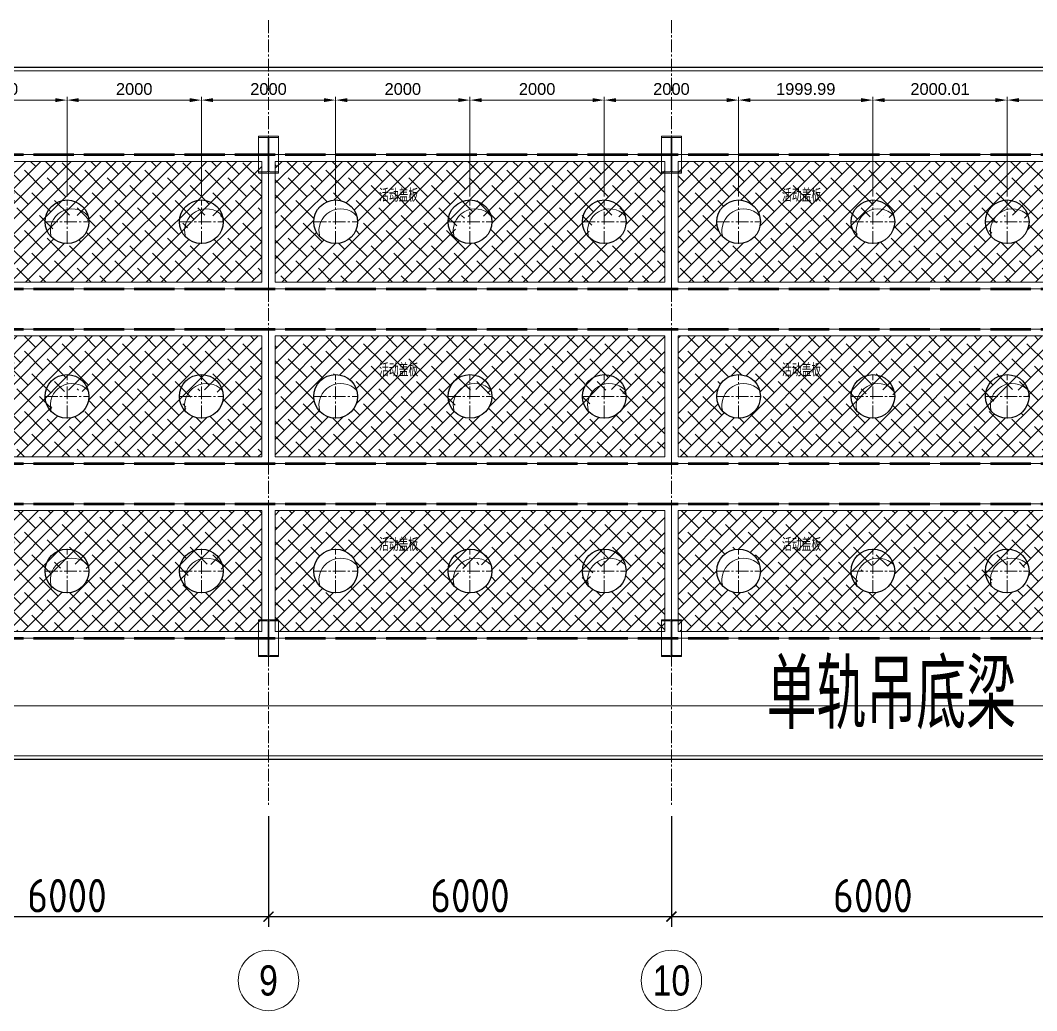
# Model space of a CAD drawing. Header units: millimetres. Extents: x 163705 to 1616509, y 81827 to 302547.
# Drawn here: x 1359045 to 1374180, y 137513 to 152260 of the extents above; entities that cross this region are included whole.
import ezdxf
from ezdxf.enums import TextEntityAlignment as Align

# ---------------------------------------------------------------- set-up
doc = ezdxf.new("R2010")
doc.units = ezdxf.units.MM
doc.header["$LTSCALE"] = 10
doc.linetypes.add('ACAD_ISO02W100', pattern=[15, 12, -3])
doc.linetypes.add('CENTER2', pattern=[28.575, 19.05, -3.175, 3.175, -3.175])
for name, color, linetype, lineweight in [('1-中心线', 1, 'CENTER2', 0), ('1-剖面线', 8, 'Continuous', 0), ('1-填充', 8, 'Continuous', 18), ('1-护栏', 4, 'Continuous', 18), ('1-标注', 3, 'Continuous', 0), ('1-设备轮廓', 2, 'Continuous', 18), ('1-钢构', 6, 'Continuous', 0)]:
    doc.layers.add(name, color=color, linetype=linetype, lineweight=lineweight)
doc.styles.add('ARIAL', font='arial.ttf', dxfattribs={"width": 0.7})
doc.styles.add('HZ', font='gbenor.shx', dxfattribs={"bigfont": 'gbcbig.shx'})
doc.styles.get("Standard").update_dxf_attribs({"font": 'arial.ttf'})
doc.dimstyles.new('100$0', dxfattribs={"dimscale": 100, "dimtxt": 5, "dimasz": 1.5, "dimexe": 1.5, "dimexo": 0.5, "dimtad": 1, "dimdec": 0, "dimdsep": 46, "dimtxsty": 'HZ', "dimblk": 'ARCHTICK', "dimcen": 2.5, "dimdle": 1, "dimclrd": 256, "dimclre": 256, "dimadec": 0, "dimazin": 0, "dimtfac": 1, "dimtdec": 0, "dimtmove": 0, "dimatfit": 3, "dimfxl": 0, "dimarcsym": 0})
doc.dimstyles.new('AM_GB50$0', dxfattribs={"dimscale": 50, "dimtxt": 3.5, "dimasz": 3.5, "dimexe": 1, "dimexo": 1, "dimgap": 1.5, "dimtad": 1, "dimdsep": 46, "dimtxsty": 'Standard', "dimcen": 0, "dimclrd": 256, "dimclre": 256, "dimclrt": 2, "dimadec": 0, "dimazin": 2, "dimtp": 0.1, "dimtm": 0.1, "dimtfac": 0.71, "dimtdec": 3, "dimtmove": 0, "dimatfit": 3, "dimfxl": 0, "dimlwd": -1, "dimlwe": -1, "dimarcsym": 0})

# ---------------------------------------------------------------- blocks, each defined once
blk = doc.blocks.new('G$CEDFA10A2')
for p, q in [((0, 535), (0, 553)), ((0, 553), (150, 553)), ((131.5, 535), (0, 535)), ((0, 535), (0, 21)), ((144.5, 34), (144.5, 522)), ((300, 553), (150, 553)), ((155.5, 34), (155.5, 522)), ((168.5, 535), (300, 535)), ((300, 535), (300, 553)), ((300, 535), (300, 21)), ((0, 21), (131.5, 21)), ((0, 3), (0, 21)), ((150, 3), (0, 3)), ((150, 3), (300, 3)), ((300, 21), (168.5, 21)), ((300, 3), (300, 21))]:
    blk.add_line(p, q)
for centre, start, end in [((131.5, 522), 0, 90), ((168.5, 522), 90, 180), ((131.5, 34), 270, 0), ((168.5, 34), 180, 270)]:
    blk.add_arc(centre, 13, start, end)
at = {"layer": '1-中心线'}
for p, q in [((150, 0), (150, 556)), ((-3, 278), (303, 278))]:
    blk.add_line(p, q, dxfattribs=at)
blk.add_text('HC_SUPERPART', height=0.001).set_placement((150, 3))
blk = doc.blocks.new('G$CE8A1B22C')
blk.add_circle((328, 328), 325)
at = {"layer": '1-中心线'}
for p, q in [((328, 0), (328, 656)), ((0, 328), (656, 328))]:
    blk.add_line(p, q, dxfattribs=at)
at = {"layer": '1-剖面线'}
blk.add_arc((404, 195), 325, 43.5125, 196.2853, dxfattribs=at)
blk = doc.blocks.new('_ArchTick')
at = {"const_width": 0.15}
blk.add_lwpolyline([(-0.5, -0.5), (0.5, 0.5)], dxfattribs=at)
blk = doc.blocks.new('*D344')
at = {"layer": '1-标注', "lineweight": -2, "transparency": 16777216}
for p, q in [((1356741, 140409), (1356741, 138763)), ((1362741, 140409), (1362741, 138763)), ((1356641, 138913), (1362841, 138913))]:
    blk.add_line(p, q, dxfattribs=at)
at = {"layer": 'Defpoints', "transparency": 16777216}
for p in [(1356741, 140459), (1362741, 140459), (1362741, 138913)]:
    blk.add_point(p, dxfattribs=at)
at = {"layer": '1-标注', "lineweight": -2, "transparency": 16777216, "xscale": 150, "yscale": 150, "zscale": 150, "rotation": 180}
blk.add_blockref('_ArchTick', (1356741, 138913), dxfattribs=at)
at = {"layer": '1-标注', "lineweight": -2, "transparency": 16777216, "xscale": 150, "yscale": 150, "zscale": 150}
blk.add_blockref('_ArchTick', (1362741, 138913), dxfattribs=at)
at = {"layer": '1-标注', "transparency": 16777216, "insert": (1359741, 139225), "char_height": 500, "attachment_point": 5, "style": 'HZ'}
blk.add_mtext('6000', dxfattribs=at)
blk = doc.blocks.new('*D345')
at = {"layer": '1-标注', "lineweight": -2, "transparency": 16777216}
for p, q in [((1362741, 140409), (1362741, 138763)), ((1368741, 140409), (1368741, 138763)), ((1362641, 138913), (1368841, 138913))]:
    blk.add_line(p, q, dxfattribs=at)
at = {"layer": 'Defpoints', "transparency": 16777216}
for p in [(1362741, 140459), (1368741, 140459), (1368741, 138913)]:
    blk.add_point(p, dxfattribs=at)
at = {"layer": '1-标注', "lineweight": -2, "transparency": 16777216, "xscale": 150, "yscale": 150, "zscale": 150, "rotation": 180}
blk.add_blockref('_ArchTick', (1362741, 138913), dxfattribs=at)
at = {"layer": '1-标注', "lineweight": -2, "transparency": 16777216, "xscale": 150, "yscale": 150, "zscale": 150}
blk.add_blockref('_ArchTick', (1368741, 138913), dxfattribs=at)
at = {"layer": '1-标注', "transparency": 16777216, "insert": (1365741, 139225), "char_height": 500, "attachment_point": 5, "style": 'HZ'}
blk.add_mtext('6000', dxfattribs=at)
blk = doc.blocks.new('*D346')
at = {"layer": '1-标注', "lineweight": -2, "transparency": 16777216}
for p, q in [((1368741, 140409), (1368741, 138763)), ((1374741, 140409), (1374741, 138763)), ((1368641, 138913), (1374841, 138913))]:
    blk.add_line(p, q, dxfattribs=at)
at = {"layer": 'Defpoints', "transparency": 16777216}
for p in [(1368741, 140459), (1374741, 140459), (1374741, 138913)]:
    blk.add_point(p, dxfattribs=at)
at = {"layer": '1-标注', "lineweight": -2, "transparency": 16777216, "xscale": 150, "yscale": 150, "zscale": 150, "rotation": 180}
blk.add_blockref('_ArchTick', (1368741, 138913), dxfattribs=at)
at = {"layer": '1-标注', "lineweight": -2, "transparency": 16777216, "xscale": 150, "yscale": 150, "zscale": 150}
blk.add_blockref('_ArchTick', (1374741, 138913), dxfattribs=at)
at = {"layer": '1-标注', "transparency": 16777216, "insert": (1371741, 139225), "char_height": 500, "attachment_point": 5, "style": 'HZ'}
blk.add_mtext('6000', dxfattribs=at)
blk = doc.blocks.new('*D564')
at = {"layer": '1-标注', "transparency": 16777216}
for p, q in [((1357741, 149638), (1357741, 151122)), ((1357916, 151072), (1359566, 151072)), ((1359741, 149638), (1359741, 151122))]:
    blk.add_line(p, q, dxfattribs=at)
for points in [[(1357916, 151101), (1357916, 151042), (1357741, 151072)], [(1359566, 151101), (1359566, 151042), (1359741, 151072)]]:
    blk.add_solid(points, dxfattribs=at)
at = {"layer": 'Defpoints', "transparency": 16777216}
for p in [(1359741, 151072), (1357741, 149588), (1359741, 149588)]:
    blk.add_point(p, dxfattribs=at)
at = {"layer": '1-标注', "transparency": 16777216, "insert": (1358741, 151236), "char_height": 175, "attachment_point": 5}
blk.add_mtext('2000', dxfattribs=at)
blk = doc.blocks.new('*D565')
at = {"layer": '1-标注', "transparency": 16777216}
for p, q in [((1359741, 149638), (1359741, 151122)), ((1359916, 151072), (1361566, 151072)), ((1361741, 149635), (1361741, 151122))]:
    blk.add_line(p, q, dxfattribs=at)
for points in [[(1359916, 151101), (1359916, 151042), (1359741, 151072)], [(1361566, 151101), (1361566, 151042), (1361741, 151072)]]:
    blk.add_solid(points, dxfattribs=at)
at = {"layer": 'Defpoints', "transparency": 16777216}
for p in [(1361741, 151072), (1359741, 149588), (1361741, 149585)]:
    blk.add_point(p, dxfattribs=at)
at = {"layer": '1-标注', "transparency": 16777216, "insert": (1360741, 151236), "char_height": 175, "attachment_point": 5}
blk.add_mtext('2000', dxfattribs=at)
blk = doc.blocks.new('*D566')
at = {"layer": '1-标注', "transparency": 16777216}
for p, q in [((1361741, 149635), (1361741, 151122)), ((1361916, 151072), (1363566, 151072)), ((1363741, 149638), (1363741, 151122))]:
    blk.add_line(p, q, dxfattribs=at)
for points in [[(1361916, 151101), (1361916, 151042), (1361741, 151072)], [(1363566, 151101), (1363566, 151042), (1363741, 151072)]]:
    blk.add_solid(points, dxfattribs=at)
at = {"layer": 'Defpoints', "transparency": 16777216}
for p in [(1363741, 151072), (1361741, 149585), (1363741, 149588)]:
    blk.add_point(p, dxfattribs=at)
at = {"layer": '1-标注', "transparency": 16777216, "insert": (1362741, 151236), "char_height": 175, "attachment_point": 5}
blk.add_mtext('2000', dxfattribs=at)
blk = doc.blocks.new('*D567')
at = {"layer": '1-标注', "transparency": 16777216}
for p, q in [((1363741, 149638), (1363741, 151122)), ((1363916, 151072), (1365566, 151072)), ((1365741, 149635), (1365741, 151122))]:
    blk.add_line(p, q, dxfattribs=at)
for points in [[(1363916, 151101), (1363916, 151042), (1363741, 151072)], [(1365566, 151101), (1365566, 151042), (1365741, 151072)]]:
    blk.add_solid(points, dxfattribs=at)
at = {"layer": 'Defpoints', "transparency": 16777216}
for p in [(1365741, 151072), (1363741, 149588), (1365741, 149585)]:
    blk.add_point(p, dxfattribs=at)
at = {"layer": '1-标注', "transparency": 16777216, "insert": (1364741, 151236), "char_height": 175, "attachment_point": 5}
blk.add_mtext('2000', dxfattribs=at)
blk = doc.blocks.new('*D568')
at = {"layer": '1-标注', "transparency": 16777216}
for p, q in [((1365741, 149635), (1365741, 151122)), ((1365916, 151072), (1367566, 151072)), ((1367741, 149635), (1367741, 151122))]:
    blk.add_line(p, q, dxfattribs=at)
for points in [[(1365916, 151101), (1365916, 151042), (1365741, 151072)], [(1367566, 151101), (1367566, 151042), (1367741, 151072)]]:
    blk.add_solid(points, dxfattribs=at)
at = {"layer": 'Defpoints', "transparency": 16777216}
for p in [(1367741, 151072), (1365741, 149585), (1367741, 149585)]:
    blk.add_point(p, dxfattribs=at)
at = {"layer": '1-标注', "transparency": 16777216, "insert": (1366741, 151236), "char_height": 175, "attachment_point": 5}
blk.add_mtext('2000', dxfattribs=at)
blk = doc.blocks.new('*D569')
at = {"layer": '1-标注', "transparency": 16777216}
for p, q in [((1367741, 149635), (1367741, 151122)), ((1367916, 151072), (1369566, 151072)), ((1369741, 149635), (1369741, 151122))]:
    blk.add_line(p, q, dxfattribs=at)
for points in [[(1367916, 151101), (1367916, 151042), (1367741, 151072)], [(1369566, 151101), (1369566, 151042), (1369741, 151072)]]:
    blk.add_solid(points, dxfattribs=at)
at = {"layer": 'Defpoints', "transparency": 16777216}
for p in [(1369741, 151072), (1367741, 149585), (1369741, 149585)]:
    blk.add_point(p, dxfattribs=at)
at = {"layer": '1-标注', "transparency": 16777216, "insert": (1368741, 151236), "char_height": 175, "attachment_point": 5}
blk.add_mtext('2000', dxfattribs=at)
blk = doc.blocks.new('*D570')
at = {"layer": '1-标注', "transparency": 16777216}
for p, q in [((1369741, 149635), (1369741, 151122)), ((1369916, 151072), (1371566, 151072)), ((1371741, 149638), (1371741, 151122))]:
    blk.add_line(p, q, dxfattribs=at)
for points in [[(1369916, 151101), (1369916, 151042), (1369741, 151072)], [(1371566, 151101), (1371566, 151042), (1371741, 151072)]]:
    blk.add_solid(points, dxfattribs=at)
at = {"layer": 'Defpoints', "transparency": 16777216}
for p in [(1371741, 151072), (1369741, 149585), (1371741, 149588)]:
    blk.add_point(p, dxfattribs=at)
at = {"layer": '1-标注', "transparency": 16777216, "insert": (1370741, 151236), "char_height": 175, "attachment_point": 5}
blk.add_mtext('1999.99', dxfattribs=at)
blk = doc.blocks.new('*D571')
at = {"layer": '1-标注', "transparency": 16777216}
for p, q in [((1371741, 149638), (1371741, 151122)), ((1371916, 151072), (1373566, 151072)), ((1373741, 149635), (1373741, 151122))]:
    blk.add_line(p, q, dxfattribs=at)
for points in [[(1371916, 151101), (1371916, 151042), (1371741, 151072)], [(1373566, 151101), (1373566, 151042), (1373741, 151072)]]:
    blk.add_solid(points, dxfattribs=at)
at = {"layer": 'Defpoints', "transparency": 16777216}
for p in [(1373741, 151072), (1371741, 149588), (1373741, 149585)]:
    blk.add_point(p, dxfattribs=at)
at = {"layer": '1-标注', "transparency": 16777216, "insert": (1372741, 151236), "char_height": 175, "attachment_point": 5}
blk.add_mtext('2000.01', dxfattribs=at)
blk = doc.blocks.new('*D572')
at = {"layer": '1-标注', "transparency": 16777216}
for p, q in [((1373741, 149635), (1373741, 151122)), ((1373916, 151072), (1375566, 151072)), ((1375741, 149635), (1375741, 151122))]:
    blk.add_line(p, q, dxfattribs=at)
for points in [[(1373916, 151101), (1373916, 151042), (1373741, 151072)], [(1375566, 151101), (1375566, 151042), (1375741, 151072)]]:
    blk.add_solid(points, dxfattribs=at)
at = {"layer": 'Defpoints', "transparency": 16777216}
for p in [(1375741, 151072), (1373741, 149585), (1375741, 149585)]:
    blk.add_point(p, dxfattribs=at)
at = {"layer": '1-标注', "transparency": 16777216, "insert": (1374741, 151236), "char_height": 175, "attachment_point": 5}
blk.add_mtext('1999.99', dxfattribs=at)
blk = doc.blocks.new('A$C5A5F0ED2')
at = {"layer": '1-填充'}
h = blk.add_hatch(dxfattribs=at)
h.set_pattern_fill('ANSI38', color=256, scale=50)
h.paths.add_polyline_path([(100, 100), (5900, 100), (5900, 1900), (100, 1900)])
h.paths.add_polyline_path([(675, 1000, 1), (1325, 1000, 1)], flags=16)
h.paths.add_polyline_path([(3325, 1000, 0.677608), (2764, 776, 0.677608)], flags=16)
h.paths.add_polyline_path([(5325, 1000, 0.677608), (4764, 776, 0.677608)], flags=16)
for points in [[(0, 0), (6000, 0), (6000, 2000), (0, 2000)], [(100, 100), (5900, 100), (5900, 1900), (100, 1900)]]:
    blk.add_lwpolyline(points, close=True, dxfattribs=at)
for p in [(672, 672), (2672, 672), (4672, 672)]:
    blk.add_blockref('G$CE8A1B22C', p)
at = {"insert": (1646, 1492), "char_height": 194.6, "attachment_point": 1, "style": 'HZ'}
blk.add_mtext_dynamic_manual_height_columns('活动盖板', width=794.19, gutter_width=973, heights=[0], dxfattribs=at)

msp = doc.modelspace()

# ---------------------------------------------------------------- linework, layer by layer
msp.add_lwpolyline([(1347178.428, 141259.632), (1395803.428, 141259.632), (1395803.428, 151559.632), (1347178.428, 151559.632)], close=True)
at = {"layer": '1-中心线'}
for p, q in [((1362740.928, 152259.738), (1362740.928, 140559.499)), ((1368740.928, 152259.738), (1368740.928, 140559.499)), ((1345741.278, 151559.632), (1397741.203, 151559.632)), ((1345741.278, 150259.632), (1397741.203, 150259.632)), ((1345741.278, 143059.632), (1397751.203, 143059.632)), ((1345741.278, 141259.632), (1397751.203, 141259.632))]:
    msp.add_line(p, q, dxfattribs=at)
at = {"layer": '1-护栏'}
msp.add_lwpolyline([(1347228.428, 141309.632), (1395753.428, 141309.632), (1395753.428, 151509.632), (1347228.428, 151509.632)], close=True, dxfattribs=at)
for centre in [(1362740.928, 137962.793), (1368740.928, 137962.793)]:
    msp.add_circle(centre, 450, dxfattribs=at)
at = {"layer": '1-设备轮廓', "color": 5, "linetype": 'ACAD_ISO02W100', "lineweight": 50, "ltscale": 5}
for points in [[(1350240.928, 150259.632), (1393540.926, 150259.632)], [(1350240.928, 148259.632), (1393540.926, 148259.632)], [(1350240.928, 147659.632), (1393540.926, 147659.632)], [(1350240.928, 145659.632), (1393540.926, 145659.632)], [(1350240.928, 145059.632), (1393540.926, 145059.632)], [(1350240.928, 143059.632), (1393540.926, 143059.632)]]:
    msp.add_lwpolyline(points, dxfattribs=at)
at = {"layer": '1-钢构'}
msp.add_line((1349550.651, 142051.546), (1397240.927, 142051.546), dxfattribs=at)

# ---------------------------------------------------------------- block references
for name, p in [('A$C5A5F0ED2', (1356740.929, 148259.632)), ('A$C5A5F0ED2', (1362740.929, 148259.632)), ('A$C5A5F0ED2', (1368740.929, 148259.632)), ('G$CE8A1B22C', (1359412.928, 148931.632)), ('G$CE8A1B22C', (1361412.928, 148931.643)), ('G$CE8A1B22C', (1363412.928, 148931.643)), ('G$CE8A1B22C', (1365412.928, 148931.643)), ('G$CE8A1B22C', (1367412.928, 148931.643)), ('G$CE8A1B22C', (1369412.928, 148931.643)), ('G$CE8A1B22C', (1371412.917, 148931.632)), ('G$CE8A1B22C', (1373412.928, 148931.643)), ('A$C5A5F0ED2', (1356740.929, 145659.632)), ('A$C5A5F0ED2', (1362740.929, 145659.632)), ('A$C5A5F0ED2', (1368740.929, 145659.632)), ('G$CE8A1B22C', (1359412.928, 146331.632)), ('G$CE8A1B22C', (1361412.928, 146331.643)), ('G$CE8A1B22C', (1363412.928, 146331.643)), ('G$CE8A1B22C', (1365412.928, 146331.643)), ('G$CE8A1B22C', (1367412.928, 146331.643)), ('G$CE8A1B22C', (1369412.928, 146331.643)), ('G$CE8A1B22C', (1371412.917, 146331.632)), ('G$CE8A1B22C', (1373412.928, 146331.643)), ('A$C5A5F0ED2', (1356740.929, 143059.632)), ('A$C5A5F0ED2', (1362740.929, 143059.632)), ('A$C5A5F0ED2', (1368740.929, 143059.632)), ('G$CE8A1B22C', (1359412.928, 143731.632)), ('G$CE8A1B22C', (1361412.928, 143731.643)), ('G$CE8A1B22C', (1363412.928, 143731.643)), ('G$CE8A1B22C', (1365412.928, 143731.643)), ('G$CE8A1B22C', (1367412.928, 143731.643)), ('G$CE8A1B22C', (1369412.928, 143731.643)), ('G$CE8A1B22C', (1371412.917, 143731.632)), ('G$CE8A1B22C', (1373412.928, 143731.643))]:
    msp.add_blockref(name, p)
for p in [(1362590.928, 149981.632), (1368590.928, 149981.632), (1362590.928, 142781.632), (1368590.928, 142781.632)]:
    msp.add_blockref('G$CEDFA10A2', p, dxfattribs=at)

# ---------------------------------------------------------------- texts
at = {"style": 'HZ'}
msp.add_text('单轨吊底梁', height=1032.4886, dxfattribs=at).set_placement((1370156.347, 141706.192))
at = {"layer": '1-护栏', "style": 'ARIAL', "width": 0.8}
for s, p in [('9', (1362740.928, 137962.793)), ('10', (1368740.928, 137962.793))]:
    msp.add_text(s, height=450, dxfattribs=at).set_placement(p, align=Align.MIDDLE_CENTER)

# ---------------------------------------------------------------- dimensions: what is measured, and where the dimension line sits
at = {"layer": '1-标注'}
for base, p1, p2, dimstyle, override, picture, middle in [((1359740.928, 151071.645), (1357740.928, 149587.643), (1359740.928, 149587.632), 'AM_GB50$0', {"dimtmove": 1}, '*D564', (1358740.928, 151235.996)), ((1361740.928, 151071.645), (1359740.928, 149587.632), (1361740.928, 149584.643), 'AM_GB50$0', {"dimtmove": 1}, '*D565', (1360740.928, 151235.996)), ((1363740.928, 151071.645), (1361740.928, 149584.643), (1363740.928, 149587.643), 'AM_GB50$0', {"dimtmove": 1}, '*D566', (1362740.928, 151235.996)), ((1365740.928, 151071.645), (1363740.928, 149587.643), (1365740.928, 149584.643), 'AM_GB50$0', {"dimtmove": 1}, '*D567', (1364740.928, 151235.996)), ((1367740.928, 151071.645), (1365740.928, 149584.643), (1367740.928, 149584.643), 'AM_GB50$0', {"dimtmove": 1}, '*D568', (1366740.928, 151235.996)), ((1369740.928, 151071.645), (1367740.928, 149584.643), (1369740.928, 149584.643), 'AM_GB50$0', {"dimtmove": 1}, '*D569', (1368740.928, 151235.996)), ((1371740.917, 151071.645), (1369740.928, 149584.643), (1371740.917, 149587.632), 'AM_GB50$0', {"dimtmove": 1}, '*D570', (1370740.923, 151235.996)), ((1373740.928, 151071.645), (1371740.917, 149587.632), (1373740.928, 149584.643), 'AM_GB50$0', {"dimtmove": 1}, '*D571', (1372740.923, 151235.996)), ((1375740.917, 151071.645), (1373740.928, 149584.643), (1375740.917, 149584.632), 'AM_GB50$0', {"dimtmove": 1}, '*D572', (1374740.923, 151235.996)), ((1362740.928, 138912.793), (1356740.928, 140459.499), (1362740.928, 140459.499), '100$0', {"dimtol": 0, "dimlim": 0, "dimtdec": 8, "dimtix": 1}, '*D344', (1359740.928, 139225.293)), ((1368740.928, 138912.793), (1362740.928, 140459.499), (1368740.928, 140459.499), '100$0', {"dimtol": 0, "dimlim": 0, "dimtdec": 8, "dimtix": 1}, '*D345', (1365740.928, 139225.293)), ((1374740.928, 138912.793), (1368740.928, 140459.499), (1374740.928, 140459.499), '100$0', {"dimtol": 0, "dimlim": 0, "dimtdec": 8, "dimtix": 1}, '*D346', (1371740.928, 139225.293))]:
    dim = msp.add_linear_dim(base=base, p1=p1, p2=p2, dimstyle=dimstyle, override=override, dxfattribs=at)
    dim.commit()
    dim.dimension.update_dxf_attribs({"geometry": picture, "text_midpoint": middle})

doc.saveas('drawing.dxf')
